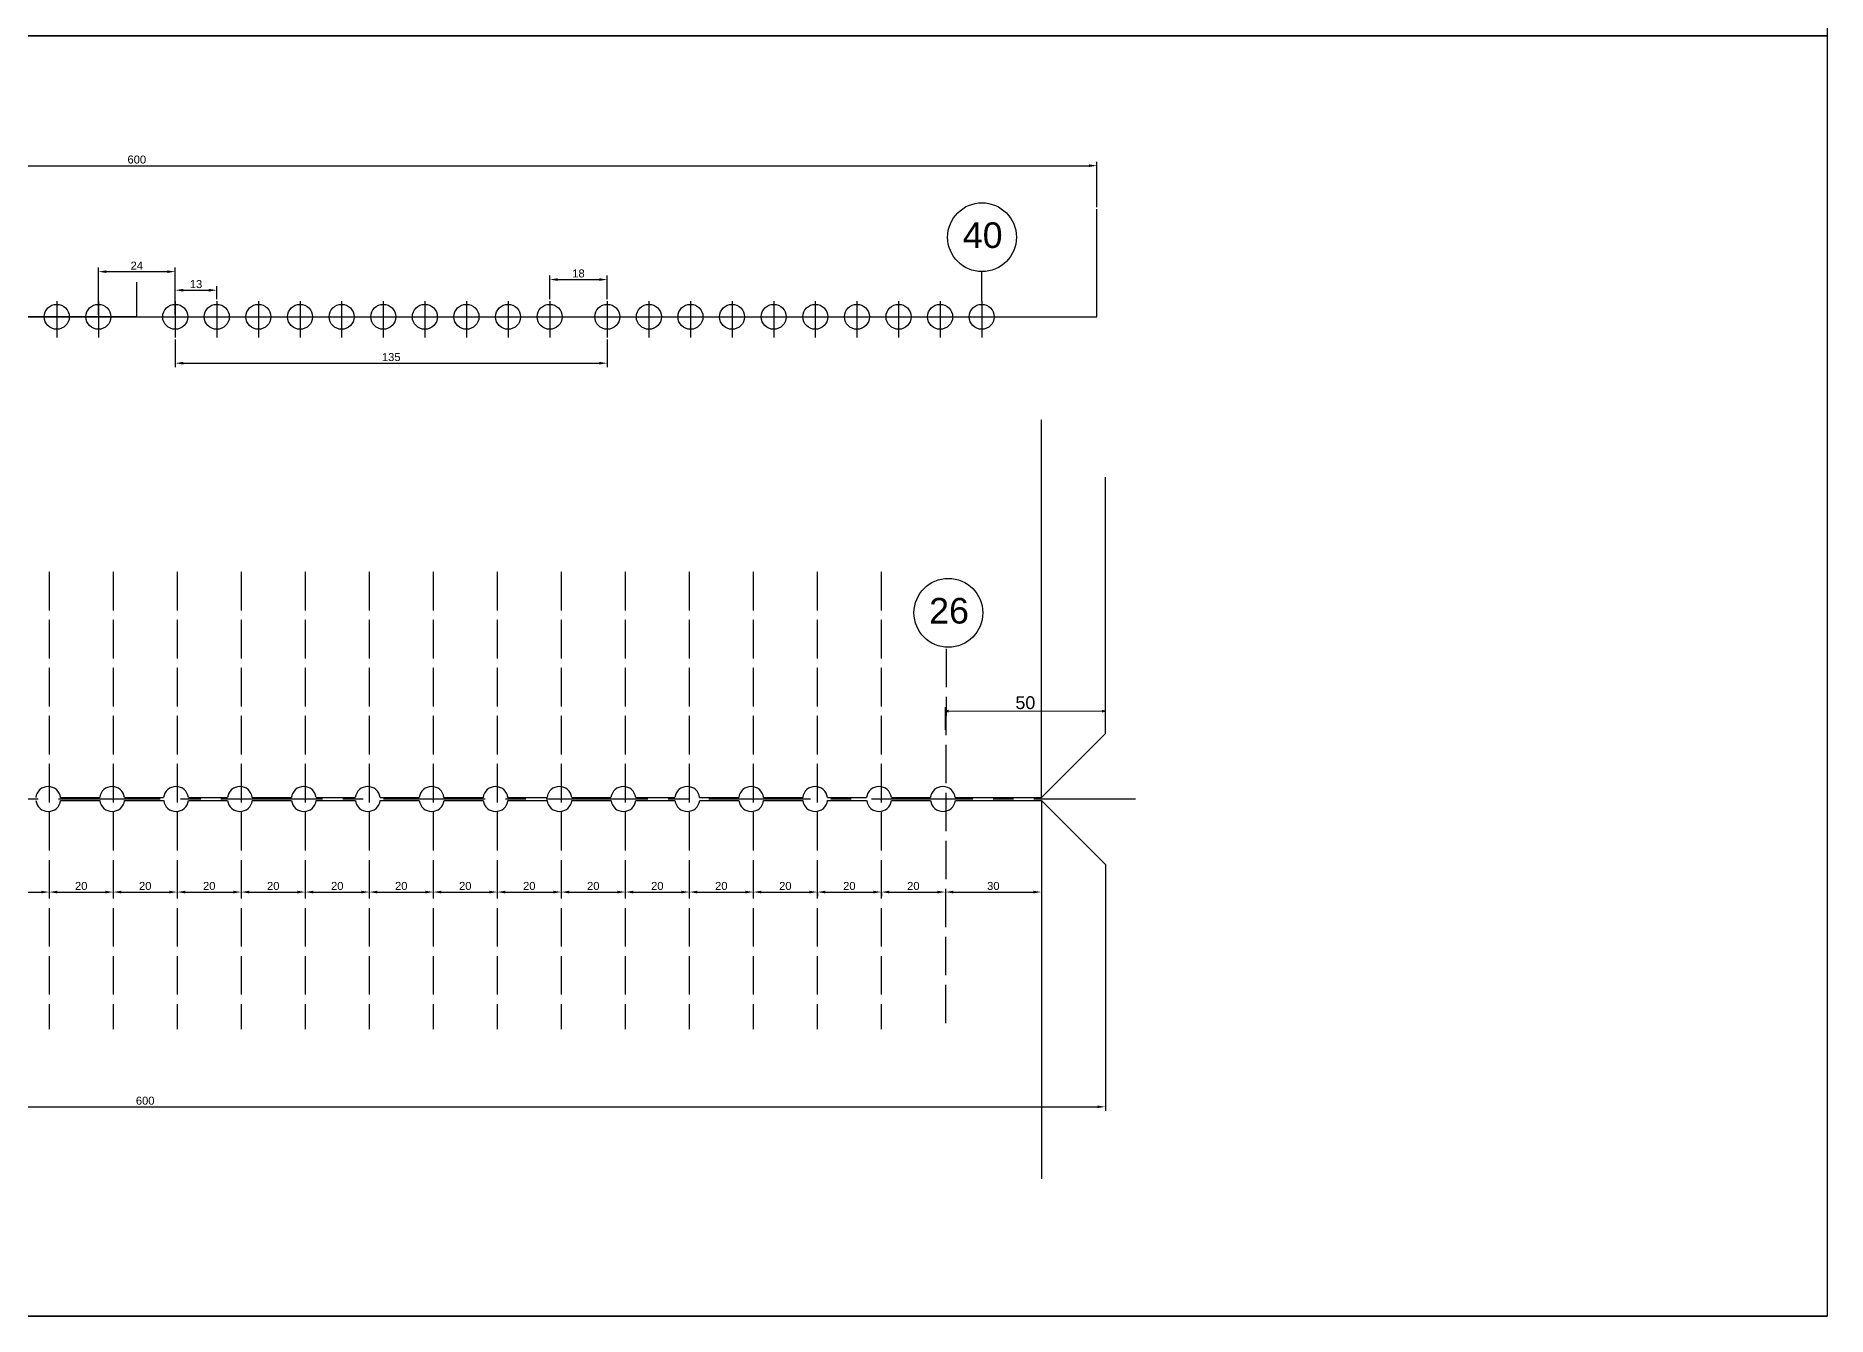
# Model space of a CAD drawing. Header units: millimetres. Extents: x 1526 to 31626, y -4643 to 9189.
# Drawn here: x 23520 to 24080, y -4643 to -4243 of the extents above; entities that cross this region are included whole.
import ezdxf

# ---------------------------------------------------------------- set-up
doc = ezdxf.new("R2010")
doc.units = ezdxf.units.MM
doc.linetypes.add('ACAD_ISO02W100', pattern=[15, 12, -3])
doc.linetypes.add('CENTER', pattern=[50.8, 31.75, -6.35, 6.35, -6.35])
doc.styles.get("Standard").update_dxf_attribs({"font": 'arial.ttf'})
doc.dimstyles.new('ISO-25', dxfattribs={"dimtxt": 2.5, "dimasz": 2.5, "dimexe": 1.25, "dimexo": 0.625, "dimtad": 1, "dimtxsty": 'Standard', "dimcen": 2.5, "dimadec": 0, "dimazin": 0, "dimtfac": 1, "dimtmove": 0, "dimatfit": 3, "dimfxl": 1, "dimarcsym": 0})

# ---------------------------------------------------------------- blocks, each defined once
blk = doc.blocks.new('*D2038')
at = {"color": 0, "lineweight": -2, "transparency": 16777216}
for p, q in [((23254.53, -4502.96), (23254.53, -4579.25)), ((23854.52, -4512.96), (23854.52, -4579.25)), ((23257.03, -4578), (23852.02, -4578))]:
    blk.add_line(p, q, dxfattribs=at)
at = {"color": 0, "transparency": 16777216}
for points in [[(23257.03, -4577.59), (23257.03, -4578.42), (23254.53, -4578)], [(23852.02, -4577.59), (23852.02, -4578.42), (23854.52, -4578)]]:
    blk.add_solid(points, dxfattribs=at)
at = {"layer": 'Defpoints', "color": 0, "transparency": 16777216}
for p in [(23254.53, -4502.33), (23854.52, -4512.33), (23854.52, -4578)]:
    blk.add_point(p, dxfattribs=at)
at = {"color": 0, "transparency": 16777216, "insert": (23554.52, -4576.1), "char_height": 2.5, "attachment_point": 5}
blk.add_mtext('600', dxfattribs=at)
blk = doc.blocks.new('*D2051')
at = {"color": 0, "lineweight": -2, "transparency": 16777216}
for p, q in [((23507.03, -4510.91), (23522.03, -4510.91)), ((23504.53, -4511.37), (23504.53, -4512.16)), ((23524.53, -4511.37), (23524.53, -4512.16))]:
    blk.add_line(p, q, dxfattribs=at)
at = {"color": 0, "transparency": 16777216}
for points in [[(23507.03, -4510.49), (23507.03, -4511.33), (23504.53, -4510.91)], [(23522.03, -4510.49), (23522.03, -4511.33), (23524.53, -4510.91)]]:
    blk.add_solid(points, dxfattribs=at)
at = {"layer": 'Defpoints', "color": 0, "transparency": 16777216}
for p in [(23504.53, -4510.74), (23524.53, -4510.74), (23524.53, -4510.91)]:
    blk.add_point(p, dxfattribs=at)
at = {"color": 0, "transparency": 16777216, "insert": (23514.53, -4509.01), "char_height": 2.5, "attachment_point": 5}
blk.add_mtext('20', dxfattribs=at)
blk = doc.blocks.new('*D2052')
at = {"color": 0, "lineweight": -2, "transparency": 16777216}
for p, q in [((23527.03, -4510.91), (23542.03, -4510.91)), ((23524.53, -4511.37), (23524.53, -4512.16)), ((23544.53, -4511.37), (23544.53, -4512.16))]:
    blk.add_line(p, q, dxfattribs=at)
at = {"color": 0, "transparency": 16777216}
for points in [[(23527.03, -4510.49), (23527.03, -4511.33), (23524.53, -4510.91)], [(23542.03, -4510.49), (23542.03, -4511.33), (23544.53, -4510.91)]]:
    blk.add_solid(points, dxfattribs=at)
at = {"layer": 'Defpoints', "color": 0, "transparency": 16777216}
for p in [(23524.53, -4510.74), (23544.53, -4510.74), (23544.53, -4510.91)]:
    blk.add_point(p, dxfattribs=at)
at = {"color": 0, "transparency": 16777216, "insert": (23534.53, -4509.01), "char_height": 2.5, "attachment_point": 5}
blk.add_mtext('20', dxfattribs=at)
blk = doc.blocks.new('*D2053')
at = {"color": 0, "lineweight": -2, "transparency": 16777216}
for p, q in [((23547.03, -4510.91), (23562.03, -4510.91)), ((23544.53, -4511.37), (23544.53, -4512.16)), ((23564.53, -4511.37), (23564.53, -4512.16))]:
    blk.add_line(p, q, dxfattribs=at)
at = {"color": 0, "transparency": 16777216}
for points in [[(23547.03, -4510.49), (23547.03, -4511.33), (23544.53, -4510.91)], [(23562.03, -4510.49), (23562.03, -4511.33), (23564.53, -4510.91)]]:
    blk.add_solid(points, dxfattribs=at)
at = {"layer": 'Defpoints', "color": 0, "transparency": 16777216}
for p in [(23544.53, -4510.74), (23564.53, -4510.74), (23564.53, -4510.91)]:
    blk.add_point(p, dxfattribs=at)
at = {"color": 0, "transparency": 16777216, "insert": (23554.53, -4509.01), "char_height": 2.5, "attachment_point": 5}
blk.add_mtext('20', dxfattribs=at)
blk = doc.blocks.new('*D2054')
at = {"color": 0, "lineweight": -2, "transparency": 16777216}
for p, q in [((23567.03, -4510.91), (23582.03, -4510.91)), ((23564.53, -4511.37), (23564.53, -4512.16)), ((23584.53, -4511.37), (23584.53, -4512.16))]:
    blk.add_line(p, q, dxfattribs=at)
at = {"color": 0, "transparency": 16777216}
for points in [[(23567.03, -4510.49), (23567.03, -4511.33), (23564.53, -4510.91)], [(23582.03, -4510.49), (23582.03, -4511.33), (23584.53, -4510.91)]]:
    blk.add_solid(points, dxfattribs=at)
at = {"layer": 'Defpoints', "color": 0, "transparency": 16777216}
for p in [(23564.53, -4510.74), (23584.53, -4510.74), (23584.53, -4510.91)]:
    blk.add_point(p, dxfattribs=at)
at = {"color": 0, "transparency": 16777216, "insert": (23574.53, -4509.01), "char_height": 2.5, "attachment_point": 5}
blk.add_mtext('20', dxfattribs=at)
blk = doc.blocks.new('*D2055')
at = {"color": 0, "lineweight": -2, "transparency": 16777216}
for p, q in [((23587.03, -4510.91), (23602.03, -4510.91)), ((23584.53, -4511.37), (23584.53, -4512.16)), ((23604.53, -4511.37), (23604.53, -4512.16))]:
    blk.add_line(p, q, dxfattribs=at)
at = {"color": 0, "transparency": 16777216}
for points in [[(23587.03, -4510.49), (23587.03, -4511.33), (23584.53, -4510.91)], [(23602.03, -4510.49), (23602.03, -4511.33), (23604.53, -4510.91)]]:
    blk.add_solid(points, dxfattribs=at)
at = {"layer": 'Defpoints', "color": 0, "transparency": 16777216}
for p in [(23584.53, -4510.74), (23604.53, -4510.74), (23604.53, -4510.91)]:
    blk.add_point(p, dxfattribs=at)
at = {"color": 0, "transparency": 16777216, "insert": (23594.53, -4509.01), "char_height": 2.5, "attachment_point": 5}
blk.add_mtext('20', dxfattribs=at)
blk = doc.blocks.new('*D2056')
at = {"color": 0, "lineweight": -2, "transparency": 16777216}
for p, q in [((23607.03, -4510.91), (23622.03, -4510.91)), ((23604.53, -4511.37), (23604.53, -4512.16)), ((23624.53, -4511.37), (23624.53, -4512.16))]:
    blk.add_line(p, q, dxfattribs=at)
at = {"color": 0, "transparency": 16777216}
for points in [[(23607.03, -4510.49), (23607.03, -4511.33), (23604.53, -4510.91)], [(23622.03, -4510.49), (23622.03, -4511.33), (23624.53, -4510.91)]]:
    blk.add_solid(points, dxfattribs=at)
at = {"layer": 'Defpoints', "color": 0, "transparency": 16777216}
for p in [(23604.53, -4510.74), (23624.53, -4510.74), (23624.53, -4510.91)]:
    blk.add_point(p, dxfattribs=at)
at = {"color": 0, "transparency": 16777216, "insert": (23614.53, -4509.01), "char_height": 2.5, "attachment_point": 5}
blk.add_mtext('20', dxfattribs=at)
blk = doc.blocks.new('*D2057')
at = {"color": 0, "lineweight": -2, "transparency": 16777216}
for p, q in [((23627.03, -4510.91), (23642.03, -4510.91)), ((23624.53, -4511.37), (23624.53, -4512.16)), ((23644.53, -4511.37), (23644.53, -4512.16))]:
    blk.add_line(p, q, dxfattribs=at)
at = {"color": 0, "transparency": 16777216}
for points in [[(23627.03, -4510.49), (23627.03, -4511.33), (23624.53, -4510.91)], [(23642.03, -4510.49), (23642.03, -4511.33), (23644.53, -4510.91)]]:
    blk.add_solid(points, dxfattribs=at)
at = {"layer": 'Defpoints', "color": 0, "transparency": 16777216}
for p in [(23624.53, -4510.74), (23644.53, -4510.74), (23644.53, -4510.91)]:
    blk.add_point(p, dxfattribs=at)
at = {"color": 0, "transparency": 16777216, "insert": (23634.53, -4509.01), "char_height": 2.5, "attachment_point": 5}
blk.add_mtext('20', dxfattribs=at)
blk = doc.blocks.new('*D2058')
at = {"color": 0, "lineweight": -2, "transparency": 16777216}
for p, q in [((23647.03, -4510.91), (23662.03, -4510.91)), ((23644.53, -4511.37), (23644.53, -4512.16)), ((23664.53, -4511.37), (23664.53, -4512.16))]:
    blk.add_line(p, q, dxfattribs=at)
at = {"color": 0, "transparency": 16777216}
for points in [[(23647.03, -4510.49), (23647.03, -4511.33), (23644.53, -4510.91)], [(23662.03, -4510.49), (23662.03, -4511.33), (23664.53, -4510.91)]]:
    blk.add_solid(points, dxfattribs=at)
at = {"layer": 'Defpoints', "color": 0, "transparency": 16777216}
for p in [(23644.53, -4510.74), (23664.53, -4510.74), (23664.53, -4510.91)]:
    blk.add_point(p, dxfattribs=at)
at = {"color": 0, "transparency": 16777216, "insert": (23654.53, -4509.01), "char_height": 2.5, "attachment_point": 5}
blk.add_mtext('20', dxfattribs=at)
blk = doc.blocks.new('*D2059')
at = {"color": 0, "lineweight": -2, "transparency": 16777216}
for p, q in [((23667.03, -4510.91), (23682.03, -4510.91)), ((23664.53, -4511.37), (23664.53, -4512.16)), ((23684.53, -4511.37), (23684.53, -4512.16))]:
    blk.add_line(p, q, dxfattribs=at)
at = {"color": 0, "transparency": 16777216}
for points in [[(23667.03, -4510.49), (23667.03, -4511.33), (23664.53, -4510.91)], [(23682.03, -4510.49), (23682.03, -4511.33), (23684.53, -4510.91)]]:
    blk.add_solid(points, dxfattribs=at)
at = {"layer": 'Defpoints', "color": 0, "transparency": 16777216}
for p in [(23664.53, -4510.74), (23684.53, -4510.74), (23684.53, -4510.91)]:
    blk.add_point(p, dxfattribs=at)
at = {"color": 0, "transparency": 16777216, "insert": (23674.53, -4509.01), "char_height": 2.5, "attachment_point": 5}
blk.add_mtext('20', dxfattribs=at)
blk = doc.blocks.new('*D2060')
at = {"color": 0, "lineweight": -2, "transparency": 16777216}
for p, q in [((23687.03, -4510.91), (23702.03, -4510.91)), ((23684.53, -4511.37), (23684.53, -4512.16)), ((23704.53, -4511.37), (23704.53, -4512.16))]:
    blk.add_line(p, q, dxfattribs=at)
at = {"color": 0, "transparency": 16777216}
for points in [[(23687.03, -4510.49), (23687.03, -4511.33), (23684.53, -4510.91)], [(23702.03, -4510.49), (23702.03, -4511.33), (23704.53, -4510.91)]]:
    blk.add_solid(points, dxfattribs=at)
at = {"layer": 'Defpoints', "color": 0, "transparency": 16777216}
for p in [(23684.53, -4510.74), (23704.53, -4510.74), (23704.53, -4510.91)]:
    blk.add_point(p, dxfattribs=at)
at = {"color": 0, "transparency": 16777216, "insert": (23694.53, -4509.01), "char_height": 2.5, "attachment_point": 5}
blk.add_mtext('20', dxfattribs=at)
blk = doc.blocks.new('*D2061')
at = {"color": 0, "lineweight": -2, "transparency": 16777216}
for p, q in [((23707.03, -4510.91), (23722.03, -4510.91)), ((23704.53, -4511.37), (23704.53, -4512.16)), ((23724.53, -4511.37), (23724.53, -4512.16))]:
    blk.add_line(p, q, dxfattribs=at)
at = {"color": 0, "transparency": 16777216}
for points in [[(23707.03, -4510.49), (23707.03, -4511.33), (23704.53, -4510.91)], [(23722.03, -4510.49), (23722.03, -4511.33), (23724.53, -4510.91)]]:
    blk.add_solid(points, dxfattribs=at)
at = {"layer": 'Defpoints', "color": 0, "transparency": 16777216}
for p in [(23704.53, -4510.74), (23724.53, -4510.74), (23724.53, -4510.91)]:
    blk.add_point(p, dxfattribs=at)
at = {"color": 0, "transparency": 16777216, "insert": (23714.53, -4509.01), "char_height": 2.5, "attachment_point": 5}
blk.add_mtext('20', dxfattribs=at)
blk = doc.blocks.new('*D2062')
at = {"color": 0, "lineweight": -2, "transparency": 16777216}
for p, q in [((23727.03, -4510.91), (23742.03, -4510.91)), ((23724.53, -4511.37), (23724.53, -4512.16)), ((23744.53, -4511.37), (23744.53, -4512.16))]:
    blk.add_line(p, q, dxfattribs=at)
at = {"color": 0, "transparency": 16777216}
for points in [[(23727.03, -4510.49), (23727.03, -4511.33), (23724.53, -4510.91)], [(23742.03, -4510.49), (23742.03, -4511.33), (23744.53, -4510.91)]]:
    blk.add_solid(points, dxfattribs=at)
at = {"layer": 'Defpoints', "color": 0, "transparency": 16777216}
for p in [(23724.53, -4510.74), (23744.53, -4510.74), (23744.53, -4510.91)]:
    blk.add_point(p, dxfattribs=at)
at = {"color": 0, "transparency": 16777216, "insert": (23734.53, -4509.01), "char_height": 2.5, "attachment_point": 5}
blk.add_mtext('20', dxfattribs=at)
blk = doc.blocks.new('*D2063')
at = {"color": 0, "lineweight": -2, "transparency": 16777216}
for p, q in [((23747.03, -4510.91), (23762.03, -4510.91)), ((23744.53, -4511.37), (23744.53, -4512.16)), ((23764.53, -4511.37), (23764.53, -4512.16))]:
    blk.add_line(p, q, dxfattribs=at)
at = {"color": 0, "transparency": 16777216}
for points in [[(23747.03, -4510.49), (23747.03, -4511.33), (23744.53, -4510.91)], [(23762.03, -4510.49), (23762.03, -4511.33), (23764.53, -4510.91)]]:
    blk.add_solid(points, dxfattribs=at)
at = {"layer": 'Defpoints', "color": 0, "transparency": 16777216}
for p in [(23744.53, -4510.74), (23764.53, -4510.74), (23764.53, -4510.91)]:
    blk.add_point(p, dxfattribs=at)
at = {"color": 0, "transparency": 16777216, "insert": (23754.53, -4509.01), "char_height": 2.5, "attachment_point": 5}
blk.add_mtext('20', dxfattribs=at)
blk = doc.blocks.new('*D2064')
at = {"color": 0, "lineweight": -2, "transparency": 16777216}
for p, q in [((23767.03, -4510.91), (23782.03, -4510.91)), ((23764.53, -4511.37), (23764.53, -4512.16)), ((23784.53, -4511.37), (23784.53, -4512.16))]:
    blk.add_line(p, q, dxfattribs=at)
at = {"color": 0, "transparency": 16777216}
for points in [[(23767.03, -4510.49), (23767.03, -4511.33), (23764.53, -4510.91)], [(23782.03, -4510.49), (23782.03, -4511.33), (23784.53, -4510.91)]]:
    blk.add_solid(points, dxfattribs=at)
at = {"layer": 'Defpoints', "color": 0, "transparency": 16777216}
for p in [(23764.53, -4510.74), (23784.53, -4510.74), (23784.53, -4510.91)]:
    blk.add_point(p, dxfattribs=at)
at = {"color": 0, "transparency": 16777216, "insert": (23774.53, -4509.01), "char_height": 2.5, "attachment_point": 5}
blk.add_mtext('20', dxfattribs=at)
blk = doc.blocks.new('*D2065')
at = {"color": 0, "lineweight": -2, "transparency": 16777216}
for p, q in [((23787.03, -4510.91), (23802.03, -4510.91)), ((23784.53, -4511.37), (23784.53, -4512.16)), ((23804.53, -4511.37), (23804.53, -4512.16))]:
    blk.add_line(p, q, dxfattribs=at)
at = {"color": 0, "transparency": 16777216}
for points in [[(23787.03, -4510.49), (23787.03, -4511.33), (23784.53, -4510.91)], [(23802.03, -4510.49), (23802.03, -4511.33), (23804.53, -4510.91)]]:
    blk.add_solid(points, dxfattribs=at)
at = {"layer": 'Defpoints', "color": 0, "transparency": 16777216}
for p in [(23784.53, -4510.74), (23804.53, -4510.74), (23804.53, -4510.91)]:
    blk.add_point(p, dxfattribs=at)
at = {"color": 0, "transparency": 16777216, "insert": (23794.53, -4509.01), "char_height": 2.5, "attachment_point": 5}
blk.add_mtext('20', dxfattribs=at)
blk = doc.blocks.new('*D2066')
at = {"color": 0, "lineweight": -2, "transparency": 16777216}
for p, q in [((23807.03, -4510.91), (23832.02, -4510.91)), ((23804.53, -4511.37), (23804.53, -4512.16)), ((23834.52, -4511.37), (23834.52, -4512.16))]:
    blk.add_line(p, q, dxfattribs=at)
at = {"color": 0, "transparency": 16777216}
for points in [[(23807.03, -4510.49), (23807.03, -4511.33), (23804.53, -4510.91)], [(23832.02, -4510.49), (23832.02, -4511.33), (23834.52, -4510.91)]]:
    blk.add_solid(points, dxfattribs=at)
at = {"layer": 'Defpoints', "color": 0, "transparency": 16777216}
for p in [(23804.53, -4510.74), (23834.52, -4510.74), (23834.52, -4510.91)]:
    blk.add_point(p, dxfattribs=at)
at = {"color": 0, "transparency": 16777216, "insert": (23819.52, -4509.01), "char_height": 2.5, "attachment_point": 5}
blk.add_mtext('30', dxfattribs=at)
blk = doc.blocks.new('_Open30')
at = {"color": 0, "linetype": 'ByBlock', "lineweight": -2}
for p, q in [((-1, 0.27), (0, 0)), ((0, 0), (-1, -0.27)), ((0, 0), (-1, 0))]:
    blk.add_line(p, q, dxfattribs=at)
blk = doc.blocks.new('*D2234')
at = {"color": 0, "lineweight": -2, "transparency": 16777216}
for p, q in [((23539.9, -4330.57), (23539.9, -4315.83)), ((23542.4, -4317.08), (23561.4, -4317.08)), ((23563.9, -4330.57), (23563.9, -4315.83))]:
    blk.add_line(p, q, dxfattribs=at)
at = {"color": 0, "transparency": 16777216}
for points in [[(23542.4, -4316.66), (23542.4, -4317.5), (23539.9, -4317.08)], [(23561.4, -4316.66), (23561.4, -4317.5), (23563.9, -4317.08)]]:
    blk.add_solid(points, dxfattribs=at)
at = {"layer": 'Defpoints', "color": 0, "transparency": 16777216}
for p in [(23563.9, -4317.08), (23539.9, -4331.19), (23563.9, -4331.19)]:
    blk.add_point(p, dxfattribs=at)
at = {"color": 0, "transparency": 16777216, "insert": (23551.9, -4315.2), "char_height": 2.5, "attachment_point": 5}
blk.add_mtext('24', dxfattribs=at)
blk = doc.blocks.new('*D2235')
at = {"color": 0, "lineweight": -2, "transparency": 16777216}
for p, q in [((23563.9, -4338.23), (23563.9, -4346.93)), ((23698.9, -4338.23), (23698.9, -4346.93)), ((23566.4, -4345.68), (23696.4, -4345.68))]:
    blk.add_line(p, q, dxfattribs=at)
at = {"color": 0, "transparency": 16777216}
for points in [[(23566.4, -4345.26), (23566.4, -4346.1), (23563.9, -4345.68)], [(23696.4, -4345.26), (23696.4, -4346.1), (23698.9, -4345.68)]]:
    blk.add_solid(points, dxfattribs=at)
at = {"layer": 'Defpoints', "color": 0, "transparency": 16777216}
for p in [(23563.9, -4337.6), (23698.9, -4337.6), (23698.9, -4345.68)]:
    blk.add_point(p, dxfattribs=at)
at = {"color": 0, "transparency": 16777216, "insert": (23631.4, -4343.78), "char_height": 2.5, "attachment_point": 5}
blk.add_mtext('135', dxfattribs=at)
blk = doc.blocks.new('*D2216')
at = {"color": 0, "lineweight": -2, "transparency": 16777216}
for p, q in [((23563.9, -4325.68), (23563.9, -4321.63)), ((23566.4, -4322.88), (23574.4, -4322.88)), ((23576.9, -4325.68), (23576.9, -4321.63))]:
    blk.add_line(p, q, dxfattribs=at)
at = {"color": 0, "transparency": 16777216}
for points in [[(23566.4, -4322.46), (23566.4, -4323.3), (23563.9, -4322.88)], [(23574.4, -4322.46), (23574.4, -4323.3), (23576.9, -4322.88)]]:
    blk.add_solid(points, dxfattribs=at)
at = {"layer": 'Defpoints', "color": 0, "transparency": 16777216}
for p in [(23563.9, -4326.31), (23576.9, -4322.88), (23576.9, -4326.31)]:
    blk.add_point(p, dxfattribs=at)
at = {"color": 0, "transparency": 16777216, "insert": (23570.4, -4320.98), "char_height": 2.5, "attachment_point": 5}
blk.add_mtext('13', dxfattribs=at)
blk = doc.blocks.new('*D2217')
at = {"color": 0, "lineweight": -2, "transparency": 16777216}
for p, q in [((23680.9, -4325.68), (23680.9, -4318.3)), ((23683.4, -4319.55), (23696.4, -4319.55)), ((23698.9, -4325.68), (23698.9, -4318.3))]:
    blk.add_line(p, q, dxfattribs=at)
at = {"color": 0, "transparency": 16777216}
for points in [[(23683.4, -4319.14), (23683.4, -4319.97), (23680.9, -4319.55)], [(23696.4, -4319.14), (23696.4, -4319.97), (23698.9, -4319.55)]]:
    blk.add_solid(points, dxfattribs=at)
at = {"layer": 'Defpoints', "color": 0, "transparency": 16777216}
for p in [(23698.9, -4319.55), (23680.9, -4326.31), (23698.9, -4326.31)]:
    blk.add_point(p, dxfattribs=at)
at = {"color": 0, "transparency": 16777216, "insert": (23689.9, -4317.65), "char_height": 2.5, "attachment_point": 5}
blk.add_mtext('18', dxfattribs=at)
blk = doc.blocks.new('*D2218')
at = {"color": 0, "lineweight": -2, "transparency": 16777216}
for p, q in [((23251.9, -4305.37), (23251.9, -4282.72)), ((23254.4, -4283.97), (23849.4, -4283.97)), ((23851.9, -4296.96), (23851.9, -4282.72))]:
    blk.add_line(p, q, dxfattribs=at)
at = {"color": 0, "transparency": 16777216}
for points in [[(23254.4, -4283.56), (23254.4, -4284.39), (23251.9, -4283.97)], [(23849.4, -4283.56), (23849.4, -4284.39), (23851.9, -4283.97)]]:
    blk.add_solid(points, dxfattribs=at)
at = {"layer": 'Defpoints', "color": 0, "transparency": 16777216}
for p in [(23851.9, -4283.97), (23851.9, -4297.59), (23251.9, -4305.99)]:
    blk.add_point(p, dxfattribs=at)
at = {"color": 0, "transparency": 16777216, "insert": (23551.9, -4282.07), "char_height": 2.5, "attachment_point": 5}
blk.add_mtext('600', dxfattribs=at)

msp = doc.modelspace()

# ---------------------------------------------------------------- linework, layer by layer
for p, q in [((23851.89856, -4331.192), (23851.89856, -4297.58852)), ((23551.89856, -4331.192), (23551.89856, -4320.40598)), ((23815.89856, -4326.30765), (23815.89856, -4317.08268)), ((23526.89856, -4326.30765), (23526.89856, -4337.6009)), ((23526.89856, -4326.30765), (23526.89856, -4337.6009)), ((23526.89856, -4326.30765), (23526.89856, -4337.6009)), ((23539.89856, -4326.30765), (23539.89856, -4337.6009)), ((23563.89856, -4326.30765), (23563.89856, -4337.6009)), ((23576.89856, -4326.30765), (23576.89856, -4337.6009)), ((23576.89856, -4326.30765), (23576.89856, -4337.6009)), ((23589.89856, -4326.30765), (23589.89856, -4337.6009)), ((23589.89856, -4326.30765), (23589.89856, -4337.6009)), ((23602.89856, -4326.30765), (23602.89856, -4337.6009)), ((23602.89856, -4326.30765), (23602.89856, -4337.6009)), ((23615.89856, -4326.30765), (23615.89856, -4337.6009)), ((23615.89856, -4326.30765), (23615.89856, -4337.6009)), ((23628.89856, -4326.30765), (23628.89856, -4337.6009)), ((23628.89856, -4326.30765), (23628.89856, -4337.6009)), ((23641.89856, -4326.30765), (23641.89856, -4337.6009)), ((23641.89856, -4326.30765), (23641.89856, -4337.6009)), ((23654.89856, -4326.30765), (23654.89856, -4337.6009)), ((23654.89856, -4326.30765), (23654.89856, -4337.6009)), ((23667.89856, -4326.30765), (23667.89856, -4337.6009)), ((23667.89856, -4326.30765), (23667.89856, -4337.6009)), ((23667.89856, -4326.30765), (23667.89856, -4337.6009)), ((23680.89856, -4326.30765), (23680.89856, -4337.6009)), ((23698.89856, -4326.30765), (23698.89856, -4337.6009)), ((23711.89856, -4326.30765), (23711.89856, -4337.6009)), ((23711.89856, -4326.30765), (23711.89856, -4337.6009)), ((23724.89856, -4326.30765), (23724.89856, -4337.6009)), ((23724.89856, -4326.30765), (23724.89856, -4337.6009)), ((23737.89856, -4326.30765), (23737.89856, -4337.6009)), ((23737.89856, -4326.30765), (23737.89856, -4337.6009)), ((23750.89856, -4326.30765), (23750.89856, -4337.6009)), ((23750.89856, -4326.30765), (23750.89856, -4337.6009)), ((23763.89856, -4326.30765), (23763.89856, -4337.6009)), ((23763.89856, -4326.30765), (23763.89856, -4337.6009)), ((23776.89856, -4326.30765), (23776.89856, -4337.6009)), ((23776.89856, -4326.30765), (23776.89856, -4337.6009)), ((23789.89856, -4326.30765), (23789.89856, -4337.6009)), ((23789.89856, -4326.30765), (23789.89856, -4337.6009)), ((23802.89856, -4326.30765), (23802.89856, -4337.6009)), ((23802.89856, -4326.30765), (23802.89856, -4337.6009)), ((23802.89856, -4326.30765), (23802.89856, -4337.6009)), ((23815.89856, -4326.30765), (23815.89856, -4337.6009)), ((23551.89856, -4331.192), (23251.89856, -4331.192)), ((23417.9544, -4331.192), (23545.95719, -4331.192)), ((23539.89856, -4331.192), (23557.89856, -4331.192)), ((23539.89856, -4331.192), (23563.89856, -4331.192)), ((23551.89856, -4331.192), (23851.89856, -4331.192)), ((23558.9544, -4331.192), (23686.95719, -4331.192)), ((23558.9544, -4331.192), (23597.99412, -4331.192)), ((23558.9544, -4331.192), (23570.80093, -4331.192)), ((23563.89856, -4331.192), (23563.89856, -4331.192)), ((23563.89856, -4331.192), (23563.89856, -4331.192)), ((23571.9544, -4331.192), (23610.99412, -4331.192)), ((23571.9544, -4331.192), (23583.80093, -4331.192)), ((23571.9544, -4331.192), (23583.80093, -4331.192)), ((23576.89856, -4331.192), (23576.89856, -4331.192)), ((23576.89856, -4331.192), (23576.89856, -4331.192)), ((23576.89856, -4331.192), (23576.89856, -4331.192)), ((23576.89856, -4331.192), (23576.89856, -4331.192)), ((23584.9544, -4331.192), (23623.99412, -4331.192)), ((23584.9544, -4331.192), (23596.80093, -4331.192)), ((23584.9544, -4331.192), (23596.80093, -4331.192)), ((23589.89856, -4331.192), (23589.89856, -4331.192)), ((23589.89856, -4331.192), (23589.89856, -4331.192)), ((23589.89856, -4331.192), (23589.89856, -4331.192)), ((23589.89856, -4331.192), (23589.89856, -4331.192)), ((23597.9544, -4331.192), (23609.80093, -4331.192)), ((23597.9544, -4331.192), (23609.80093, -4331.192)), ((23597.9544, -4331.192), (23636.99412, -4331.192)), ((23602.89856, -4331.192), (23602.89856, -4331.192)), ((23602.89856, -4331.192), (23602.89856, -4331.192)), ((23602.89856, -4331.192), (23602.89856, -4331.192)), ((23602.89856, -4331.192), (23602.89856, -4331.192)), ((23610.9544, -4331.192), (23622.80093, -4331.192)), ((23615.89856, -4331.192), (23615.89856, -4331.192)), ((23615.89856, -4331.192), (23615.89856, -4331.192)), ((23680.89856, -4331.192), (23698.89856, -4331.192)), ((23693.9544, -4331.192), (23732.99412, -4331.192)), ((23693.9544, -4331.192), (23821.95719, -4331.192)), ((23693.9544, -4331.192), (23705.80093, -4331.192)), ((23698.89856, -4331.192), (23698.89856, -4331.192)), ((23698.89856, -4331.192), (23698.89856, -4331.192)), ((23706.9544, -4331.192), (23718.80093, -4331.192)), ((23706.9544, -4331.192), (23718.80093, -4331.192)), ((23706.9544, -4331.192), (23745.99412, -4331.192)), ((23711.89856, -4331.192), (23711.89856, -4331.192)), ((23711.89856, -4331.192), (23711.89856, -4331.192)), ((23711.89856, -4331.192), (23711.89856, -4331.192)), ((23711.89856, -4331.192), (23711.89856, -4331.192)), ((23719.9544, -4331.192), (23758.99412, -4331.192)), ((23719.9544, -4331.192), (23731.80093, -4331.192)), ((23719.9544, -4331.192), (23731.80093, -4331.192)), ((23724.89856, -4331.192), (23724.89856, -4331.192)), ((23724.89856, -4331.192), (23724.89856, -4331.192)), ((23724.89856, -4331.192), (23724.89856, -4331.192)), ((23724.89856, -4331.192), (23724.89856, -4331.192)), ((23732.9544, -4331.192), (23771.99412, -4331.192)), ((23732.9544, -4331.192), (23744.80093, -4331.192)), ((23732.9544, -4331.192), (23744.80093, -4331.192)), ((23737.89856, -4331.192), (23737.89856, -4331.192)), ((23737.89856, -4331.192), (23737.89856, -4331.192)), ((23737.89856, -4331.192), (23737.89856, -4331.192)), ((23737.89856, -4331.192), (23737.89856, -4331.192)), ((23745.9544, -4331.192), (23757.80093, -4331.192)), ((23750.89856, -4331.192), (23750.89856, -4331.192)), ((23750.89856, -4331.192), (23750.89856, -4331.192)), ((23815.89856, -4331.192), (23839.89856, -4331.192)), ((23815.89856, -4331.192), (23833.89856, -4331.192)), ((23834.52053, -4481.33135), (23834.52053, -4363.34996)), ((23854.52053, -4461.33135), (23854.52053, -4381.32098)), ((23834.52053, -4481.33135), (23854.52053, -4461.33135)), ((23528.07126, -4481.33135), (23540.30344, -4481.33135)), ((23528.10344, -4482.33135), (23540.30344, -4482.33135)), ((23548.03908, -4481.33135), (23560.27126, -4481.33135)), ((23548.03908, -4482.33135), (23560.27126, -4482.33135)), ((23568.00689, -4481.33135), (23580.23908, -4481.33135)), ((23568.03908, -4482.33135), (23580.23908, -4482.33135)), ((23587.97471, -4481.33135), (23600.20689, -4481.33135)), ((23587.97471, -4482.33135), (23600.20689, -4482.33135)), ((23607.94252, -4481.33135), (23620.17471, -4481.33135)), ((23607.97471, -4482.33135), (23620.17471, -4482.33135)), ((23627.91034, -4481.33135), (23640.14252, -4481.33135)), ((23627.91034, -4482.33135), (23640.14252, -4482.33135)), ((23647.87815, -4481.33135), (23660.11034, -4481.33135)), ((23647.91034, -4482.33135), (23660.11034, -4482.33135)), ((23667.84597, -4481.33135), (23680.07815, -4481.33135)), ((23667.84597, -4482.33135), (23680.07815, -4482.33135)), ((23687.81379, -4481.33135), (23700.04597, -4481.33135)), ((23687.84597, -4482.33135), (23700.04597, -4482.33135)), ((23707.7816, -4481.33135), (23720.01379, -4481.33135)), ((23707.7816, -4482.33135), (23720.01379, -4482.33135)), ((23727.74942, -4481.33135), (23739.9816, -4481.33135)), ((23727.7816, -4482.33135), (23739.9816, -4482.33135)), ((23747.71723, -4481.33135), (23759.94942, -4481.33135)), ((23747.71723, -4482.33135), (23759.94942, -4482.33135)), ((23767.68505, -4481.33135), (23779.91723, -4481.33135)), ((23767.71723, -4482.33135), (23779.91723, -4482.33135)), ((23787.65287, -4481.33135), (23799.88505, -4481.33135)), ((23787.65287, -4482.33135), (23799.88505, -4482.33135)), ((23807.62068, -4481.33135), (23834.52053, -4481.33135)), ((23807.65287, -4482.33135), (23834.52053, -4482.33135)), ((23834.52053, -4482.33135), (23854.52053, -4502.33135)), ((23834.52053, -4482.33135), (23834.52053, -4600.51122)), ((23854.52053, -4502.33135), (23854.52053, -4578.5181))]:
    msp.add_line(p, q)
at = {"linetype": 'ACAD_ISO02W100'}
for p, q in [((23524.52528, -4410.8975), (23524.52528, -4553.76521)), ((23544.52528, -4410.8975), (23544.52528, -4553.76521)), ((23564.52528, -4410.8975), (23564.52528, -4553.76521)), ((23584.52528, -4410.8975), (23584.52528, -4553.76521)), ((23604.52528, -4410.8975), (23604.52528, -4553.76521)), ((23624.52528, -4410.8975), (23624.52528, -4553.76521)), ((23644.52528, -4410.8975), (23644.52528, -4553.76521)), ((23664.52528, -4410.8975), (23664.52528, -4553.76521)), ((23684.52528, -4410.8975), (23684.52528, -4553.76521)), ((23704.52528, -4410.8975), (23704.52528, -4553.76521)), ((23724.52528, -4410.8975), (23724.52528, -4553.76521)), ((23744.52528, -4410.8975), (23744.52528, -4553.76521)), ((23764.52528, -4410.8975), (23764.52528, -4553.76521)), ((23784.52528, -4410.8975), (23784.52528, -4553.76521)), ((23804.78956, -4434.88841), (23804.52528, -4553.76521))]:
    msp.add_line(p, q, dxfattribs=at)
at = {"color": 251, "lineweight": 5}
for p, q in [((23804.51732, -4460.20635), (23804.51732, -4453.13588)), ((23854.52053, -4460.70635), (23854.52053, -4453.13588))]:
    msp.add_line(p, q, dxfattribs=at)
at = {"lineweight": 5}
msp.add_line((23853.52053, -4454.38588), (23805.51732, -4454.38588), dxfattribs=at)
at = {"color": 1, "linetype": 'CENTER'}
msp.add_line((23222.60628, -4481.83135), (23867.58866, -4481.83135), dxfattribs=at)
at = {"color": 2}
for points in [[(23045.78239, -4243.40563), (23045.78239, -3843.40563), (24080.04856, -3843.40563), (24080.04856, -4243.40563), (23045.78239, -4243.40563), (23045.78239, -3843.40563)], [(23045.78238, -4243.40563), (24080.04855, -4243.40563)], [(23045.78238, -4243.40563), (24080.04856, -4243.40563)], [(23045.78239, -4643.40563), (23045.78239, -4243.40563), (24080.04856, -4243.40563), (24080.04856, -4643.40563), (23045.78239, -4643.40563), (23045.78239, -4243.40563)], [(23045.78238, -4643.40563), (24080.04856, -4643.40563)], [(23045.78239, -4643.40563), (24080.04856, -4643.40563)], [(23045.78239, -4643.40563), (24080.04856, -4643.40563)], [(23045.78239, -4643.40563), (24080.04857, -4643.40563)], [(23045.78239, -4643.40563), (24080.04856, -4643.40563)], [(23045.78239, -4643.40563), (24080.04856, -4643.40563)]]:
    msp.add_lwpolyline(points, dxfattribs=at)
for centre, radius in [((23815.99417, -4306.32961), 10.75362), ((23526.89856, -4331.192), 3.9), ((23526.89856, -4331.192), 3.9), ((23526.89856, -4331.192), 3.9), ((23539.89856, -4331.192), 3.9), ((23698.89856, -4331.192), 3.9), ((23711.89856, -4331.192), 3.9), ((23711.89856, -4331.192), 3.9), ((23724.89856, -4331.192), 3.9), ((23724.89856, -4331.192), 3.9), ((23737.89856, -4331.192), 3.9), ((23737.89856, -4331.192), 3.9), ((23750.89856, -4331.192), 3.9), ((23750.89856, -4331.192), 3.9), ((23763.89856, -4331.192), 3.9), ((23763.89856, -4331.192), 3.9), ((23776.89856, -4331.192), 3.9), ((23776.89856, -4331.192), 3.9), ((23789.89856, -4331.192), 3.9), ((23789.89856, -4331.192), 3.9), ((23802.89856, -4331.192), 3.9), ((23802.89856, -4331.192), 3.9), ((23802.89856, -4331.192), 3.9), ((23815.89856, -4331.192), 3.9), ((23805.47661, -4423.66449), 10.75362)]:
    msp.add_circle(centre, radius)
at = {"color": 3}
for centre in [(23563.89856, -4331.192), (23576.89856, -4331.192), (23576.89856, -4331.192), (23589.89856, -4331.192), (23589.89856, -4331.192), (23602.89856, -4331.192), (23602.89856, -4331.192), (23615.89856, -4331.192), (23615.89856, -4331.192), (23628.89856, -4331.192), (23628.89856, -4331.192), (23641.89856, -4331.192), (23641.89856, -4331.192), (23654.89856, -4331.192), (23654.89856, -4331.192), (23667.89856, -4331.192), (23667.89856, -4331.192), (23667.89856, -4331.192), (23680.89856, -4331.192)]:
    msp.add_circle(centre, 3.9, dxfattribs=at)
for centre, start, end in [((23524.20344, -4481.83135), 7.3658858, 172.6341142), ((23524.23563, -4481.83135), 187.3658858, 352.6341142), ((23544.17126, -4481.83135), 7.3658858, 172.6341142), ((23544.20344, -4481.83135), 187.3658858, 352.6341142), ((23564.13908, -4481.83135), 7.3658858, 172.6341142), ((23564.17126, -4481.83135), 187.3658858, 352.6341142), ((23584.10689, -4481.83135), 7.3658858, 172.6341142), ((23584.13908, -4481.83135), 187.3658858, 352.6341142), ((23604.07471, -4481.83135), 7.3658858, 172.6341142), ((23604.10689, -4481.83135), 187.3658858, 352.6341142), ((23624.04252, -4481.83135), 7.3658858, 172.6341142), ((23624.07471, -4481.83135), 187.3658858, 352.6341142), ((23644.01034, -4481.83135), 7.3658858, 172.6341142), ((23644.04252, -4481.83135), 187.3658858, 352.6341142), ((23663.97815, -4481.83135), 7.3658858, 172.6341142), ((23664.01034, -4481.83135), 187.3658858, 352.6341142), ((23683.94597, -4481.83135), 7.3658858, 172.6341142), ((23683.97815, -4481.83135), 187.3658858, 352.6341142), ((23703.91379, -4481.83135), 7.3658858, 172.6341142), ((23703.94597, -4481.83135), 187.3658858, 352.6341142), ((23723.8816, -4481.83135), 7.3658858, 172.6341142), ((23723.91379, -4481.83135), 187.3658858, 352.6341142), ((23743.84942, -4481.83135), 7.3658858, 172.6341142), ((23743.8816, -4481.83135), 187.3658858, 352.6341142), ((23763.81723, -4481.83135), 7.3658858, 172.6341142), ((23763.84942, -4481.83135), 187.3658858, 352.6341142), ((23783.78505, -4481.83135), 7.3658858, 172.6341142), ((23783.81723, -4481.83135), 187.3658858, 352.6341142), ((23803.75287, -4481.83135), 7.3658858, 172.6341142), ((23803.78505, -4481.83135), 187.3658858, 352.6341142)]:
    msp.add_arc(centre, 3.9, start, end)

# ---------------------------------------------------------------- block references
at = {"lineweight": 5, "rotation": 180}
msp.add_blockref('_Open30', (23804.51732, -4454.38588), dxfattribs=at)
at = {"lineweight": 5}
msp.add_blockref('_Open30', (23854.52053, -4454.38588), dxfattribs=at)

# ---------------------------------------------------------------- texts
at = {"attachment_point": 5}
for s, insert, char_height in [('40', (23816.19693, -4305.73709), 8), ('26', (23805.67937, -4423.07197), 8), ('50', (23829.51893, -4451.76088), 4)]:
    msp.add_mtext(s, dxfattribs=dict(at, insert=insert, char_height=char_height))

# ---------------------------------------------------------------- dimensions: what is measured, and where the dimension line sits
for base, p1, p2, picture, middle in [((23851.89856, -4283.97197), (23251.89856, -4305.99379), (23851.89856, -4297.58852), '*D2218', (23551.89856, -4282.07054)), ((23563.89856, -4317.08011), (23539.89856, -4331.192), (23563.89856, -4331.192), '*D2234', (23551.89856, -4315.19999)), ((23576.89856, -4322.8809), (23563.89856, -4326.30765), (23576.89856, -4326.30765), '*D2216', (23570.39856, -4320.97861)), ((23698.89856, -4319.55189), (23680.89856, -4326.30765), (23698.89856, -4326.30765), '*D2217', (23689.89856, -4317.65046)), ((23698.89856, -4345.67979), (23563.89856, -4337.6009), (23698.89856, -4337.6009), '*D2235', (23631.39856, -4343.7775)), ((23854.52053, -4578.00378), (23254.52528, -4502.33135), (23854.52053, -4512.33433), '*D2038', (23554.52291, -4576.10234))]:
    dim = msp.add_linear_dim(base=base, p1=p1, p2=p2, dimstyle='ISO-25')
    dim.commit()
    dim.dimension.update_dxf_attribs({"geometry": picture, "text_midpoint": middle})
for base, p1, p2, picture, middle in [((23524.52528, -4510.90899), (23504.52528, -4510.74232), (23524.52528, -4510.74232), '*D2051', (23514.52528, -4509.00756)), ((23544.52528, -4510.90899), (23524.52528, -4510.74232), (23544.52528, -4510.74232), '*D2052', (23534.52528, -4509.00756)), ((23564.52528, -4510.90899), (23544.52528, -4510.74232), (23564.52528, -4510.74232), '*D2053', (23554.52528, -4509.00756)), ((23584.52528, -4510.90899), (23564.52528, -4510.74232), (23584.52528, -4510.74232), '*D2054', (23574.52528, -4509.00756)), ((23604.52528, -4510.90899), (23584.52528, -4510.74232), (23604.52528, -4510.74232), '*D2055', (23594.52528, -4509.00756)), ((23624.52528, -4510.90899), (23604.52528, -4510.74232), (23624.52528, -4510.74232), '*D2056', (23614.52528, -4509.00756)), ((23644.52528, -4510.90899), (23624.52528, -4510.74232), (23644.52528, -4510.74232), '*D2057', (23634.52528, -4509.00756)), ((23664.52528, -4510.90899), (23644.52528, -4510.74232), (23664.52528, -4510.74232), '*D2058', (23654.52528, -4509.00756)), ((23684.52528, -4510.90899), (23664.52528, -4510.74232), (23684.52528, -4510.74232), '*D2059', (23674.52528, -4509.00756)), ((23704.52528, -4510.90899), (23684.52528, -4510.74232), (23704.52528, -4510.74232), '*D2060', (23694.52528, -4509.00756)), ((23724.52528, -4510.90899), (23704.52528, -4510.74232), (23724.52528, -4510.74232), '*D2061', (23714.52528, -4509.00756)), ((23744.52528, -4510.90899), (23724.52528, -4510.74232), (23744.52528, -4510.74232), '*D2062', (23734.52528, -4509.00756)), ((23764.52528, -4510.90899), (23744.52528, -4510.74232), (23764.52528, -4510.74232), '*D2063', (23754.52528, -4509.00756)), ((23784.52528, -4510.90899), (23764.52528, -4510.74232), (23784.52528, -4510.74232), '*D2064', (23774.52528, -4509.00756)), ((23804.52528, -4510.90899), (23784.52528, -4510.74232), (23804.52528, -4510.74232), '*D2065', (23794.52528, -4509.00756)), ((23834.52053, -4510.90899), (23804.52528, -4510.74232), (23834.52053, -4510.74232), '*D2066', (23819.52291, -4509.00671))]:
    dim = msp.add_linear_dim(base=base, p1=p1, p2=p2, dimstyle='ISO-25', override={"dimtmove": 1})
    dim.commit()
    dim.dimension.update_dxf_attribs({"geometry": picture, "text_midpoint": middle})

doc.saveas('drawing.dxf')
